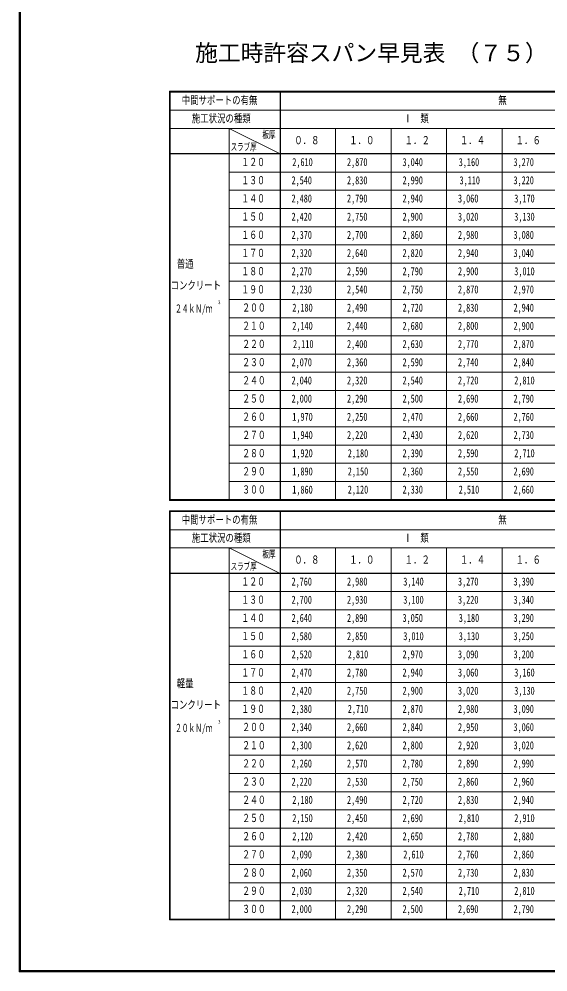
# Model space of a CAD drawing. Units: millimetres, scale not verified. Extents: x -282 to 282, y -197 to 197.
# Drawn here: x -282.5 to -201.1, y -196.9 to -50.3 of the extents above; entities that cross this region are included whole.
import ezdxf
from ezdxf.enums import TextEntityAlignment as Align

# ---------------------------------------------------------------- set-up
doc = ezdxf.new("R2010")
doc.units = ezdxf.units.MM
doc.header["$LTSCALE"] = 0.5
doc.layers.add('0-1_M2-1-0', color=7, linetype='Continuous', lineweight=18)
doc.styles.add('ＭＳ ゴシック', font='')
doc.styles.get('ＭＳ ゴシック').set_extended_font_data('MS Gothic')

msp = doc.modelspace()

# ---------------------------------------------------------------- linework, layer by layer
at = {"layer": '0-1_M2-1-0'}
for p, q in [((-282.424, -196.8357), (-282.424, 196.8255)), ((-282.354, -196.7657), (-282.354, 196.7555)), ((-282.284, -196.6957), (-282.284, 196.6855)), ((-259.2527, -124.2198), (-259.2527, -61.4998)), ((-259.2527, -61.4998), (-122.7527, -61.4998)), ((-242.3127, -61.4998), (-242.3127, -124.2198)), ((-242.2567, -61.4998), (-242.2567, -124.2198)), ((-259.2527, -64.2998), (-122.7527, -64.2998)), ((-259.2527, -67.0998), (-122.7527, -67.0998)), ((-250.1527, -67.0998), (-250.1527, -124.2198)), ((-242.3127, -71.0198), (-250.1527, -67.0998)), ((-233.7727, -67.0998), (-233.7727, -124.2198)), ((-225.2327, -67.0998), (-225.2327, -124.2198)), ((-216.6927, -67.0998), (-216.6927, -124.2198)), ((-208.1527, -67.0998), (-208.1527, -124.2198)), ((-259.2527, -70.9638), (-122.7527, -70.9638)), ((-259.2527, -71.0198), (-122.7527, -71.0198)), ((-250.1527, -73.8198), (-122.7527, -73.8198)), ((-250.1527, -76.6198), (-122.7527, -76.6198)), ((-250.1527, -79.4198), (-122.7527, -79.4198)), ((-250.1527, -82.2198), (-122.7527, -82.2198)), ((-250.1527, -85.0198), (-122.7527, -85.0198)), ((-250.1527, -87.8198), (-122.7527, -87.8198)), ((-250.1527, -90.6198), (-122.7527, -90.6198)), ((-250.1527, -93.4198), (-122.7527, -93.4198)), ((-250.1527, -96.2198), (-122.7527, -96.2198)), ((-250.1527, -99.0198), (-122.7527, -99.0198)), ((-250.1527, -101.8198), (-122.7527, -101.8198)), ((-250.1527, -104.6198), (-122.7527, -104.6198)), ((-250.1527, -107.4198), (-122.7527, -107.4198)), ((-250.1527, -110.2198), (-122.7527, -110.2198)), ((-250.1527, -113.0198), (-122.7527, -113.0198)), ((-250.1527, -115.8198), (-122.7527, -115.8198)), ((-250.1527, -118.6198), (-122.7527, -118.6198)), ((-250.1527, -121.4198), (-122.7527, -121.4198)), ((-122.7527, -124.2198), (-259.2527, -124.2198)), ((-259.3087, -125.9953), (-122.6967, -125.9953)), ((-259.3087, -188.8273), (-259.3087, -125.9953)), ((-259.2527, -126.0513), (-259.2527, -188.7713)), ((-122.7527, -126.0513), (-259.2527, -126.0513)), ((-242.3127, -126.0513), (-242.3127, -188.7713)), ((-242.2567, -126.0513), (-242.2567, -188.7713)), ((-259.2527, -128.8513), (-122.7527, -128.8513)), ((-259.2527, -131.6513), (-122.7527, -131.6513)), ((-250.1527, -131.6513), (-250.1527, -188.7713)), ((-242.3127, -135.5713), (-250.1527, -131.6513)), ((-233.7727, -131.6513), (-233.7727, -188.7713)), ((-225.2327, -131.6513), (-225.2327, -188.7713)), ((-216.6927, -131.6513), (-216.6927, -188.7713)), ((-208.1527, -131.6513), (-208.1527, -188.7713)), ((-259.2527, -135.5153), (-122.7527, -135.5153)), ((-259.2527, -135.5713), (-122.7527, -135.5713)), ((-250.1527, -138.3713), (-122.7527, -138.3713)), ((-250.1527, -141.1713), (-122.7527, -141.1713)), ((-250.1527, -143.9713), (-122.7527, -143.9713)), ((-250.1527, -146.7713), (-122.7527, -146.7713)), ((-250.1527, -149.5713), (-122.7527, -149.5713)), ((-250.1527, -152.3713), (-122.7527, -152.3713)), ((-250.1527, -155.1713), (-122.7527, -155.1713)), ((-250.1527, -157.9713), (-122.7527, -157.9713)), ((-250.1527, -160.7713), (-122.7527, -160.7713)), ((-250.1527, -163.5713), (-122.7527, -163.5713)), ((-250.1527, -166.3713), (-122.7527, -166.3713)), ((-250.1527, -169.1713), (-122.7527, -169.1713)), ((-250.1527, -171.9713), (-122.7527, -171.9713)), ((-250.1527, -174.7713), (-122.7527, -174.7713)), ((-250.1527, -177.5713), (-122.7527, -177.5713)), ((-250.1527, -180.3713), (-122.7527, -180.3713)), ((-250.1527, -183.1713), (-122.7527, -183.1713)), ((-250.1527, -185.9713), (-122.7527, -185.9713)), ((-122.6967, -188.8273), (-259.3087, -188.8273)), ((-259.2527, -188.7713), (-122.7527, -188.7713)), ((282.3921, -196.8357), (-282.424, -196.8357)), ((282.3221, -196.7657), (-282.354, -196.7657)), ((282.2521, -196.6957), (-282.284, -196.6957))]:
    msp.add_line(p, q, dxfattribs=at)
msp.add_lwpolyline([(282.4621, 196.8955), (282.4621, -196.9057), (-282.494, -196.9057), (-282.494, 196.8955)], dxfattribs=at)
for points in [[(-259.3647, -61.3878), (-122.6407, -61.3878), (-122.6407, -124.3318), (-259.3647, -124.3318)], [(-259.3087, -61.4438), (-122.6967, -61.4438), (-122.6967, -124.2758), (-259.3087, -124.2758)], [(-259.3647, -125.9393), (-122.6407, -125.9393), (-122.6407, -188.8833), (-259.3647, -188.8833)]]:
    msp.add_lwpolyline(points, close=True, dxfattribs=at)

# ---------------------------------------------------------------- texts
at = {"layer": '0-1_M2-1-0', "style": 'ＭＳ ゴシック'}
msp.add_text('施工時許容スパン早見表 （７５）', height=2.566, dxfattribs=at).set_placement((-255.3915, -57.5239), align=Align.BOTTOM_LEFT)
for s, height, width, p in [('中間サポートの有無', 1.232, 0.75, (-257.4607, -63.7398)), ('無', 1.232, 0.75, (-208.7407, -63.7398)), ('施工状況の種類', 1.232, 0.75, (-255.9067, -66.5398)), ('Ⅰ\u3000類', 1.232, 0.75, (-223.3147, -66.5398)), ('板厚', 1.1, 0.65, (-245.033, -68.9342)), ('０．８', 1.232, 0.75, (-240.1427, -69.8998)), ('１．０', 1.232, 0.75, (-231.6867, -69.8998)), ('１．２', 1.232, 0.75, (-223.1467, -69.8998)), ('１．４', 1.232, 0.75, (-214.6487, -69.8998)), ('１．６', 1.232, 0.75, (-206.0667, -69.8998)), ('スラブ厚', 1.1, 0.65, (-249.931, -70.8243)), ('１２０', 1.232, 0.7, (-248.2711, -73.2598)), ('2,610', 1.232, 0.75, (-240.4427, -73.2598)), ('2,870', 1.232, 0.75, (-232.0227, -73.2598)), ('3,040', 1.232, 0.75, (-223.4827, -73.2598)), ('3,160', 1.232, 0.75, (-214.8227, -73.2598)), ('3,270', 1.232, 0.75, (-206.4027, -73.2598)), ('１３０', 1.232, 0.7, (-248.2711, -76.0598)), ('2,540', 1.232, 0.75, (-240.5627, -76.0598)), ('2,830', 1.232, 0.75, (-232.0227, -76.0598)), ('2,990', 1.232, 0.75, (-223.4827, -76.0598)), ('3,110', 1.232, 0.75, (-214.7027, -76.0598)), ('3,220', 1.232, 0.75, (-206.4027, -76.0598)), ('１４０', 1.232, 0.7, (-248.2711, -78.8598)), ('2,480', 1.232, 0.75, (-240.5627, -78.8598)), ('2,790', 1.232, 0.75, (-232.0227, -78.8598)), ('2,940', 1.232, 0.75, (-223.4827, -78.8598)), ('3,060', 1.232, 0.75, (-214.9427, -78.8598)), ('3,170', 1.232, 0.75, (-206.2827, -78.8598)), ('１５０', 1.232, 0.7, (-248.2711, -81.6598)), ('2,420', 1.232, 0.75, (-240.5627, -81.6598)), ('2,750', 1.232, 0.75, (-232.0227, -81.6598)), ('2,900', 1.232, 0.75, (-223.4827, -81.6598)), ('3,020', 1.232, 0.75, (-214.9427, -81.6598)), ('3,130', 1.232, 0.75, (-206.2827, -81.6598)), ('１６０', 1.232, 0.7, (-248.2711, -84.4598)), ('2,370', 1.232, 0.75, (-240.5627, -84.4598)), ('2,700', 1.232, 0.75, (-232.0227, -84.4598)), ('2,860', 1.232, 0.75, (-223.4827, -84.4598)), ('2,980', 1.232, 0.75, (-214.9427, -84.4598)), ('3,080', 1.232, 0.75, (-206.4027, -84.4598)), ('１７０', 1.232, 0.7, (-248.2711, -87.2598)), ('2,320', 1.232, 0.75, (-240.5627, -87.2598)), ('2,640', 1.232, 0.75, (-232.0227, -87.2598)), ('2,820', 1.232, 0.75, (-223.4827, -87.2598)), ('2,940', 1.232, 0.75, (-214.9427, -87.2598)), ('3,040', 1.232, 0.75, (-206.4027, -87.2598)), ('普通', 1.232, 0.75, (-258.2244, -88.9177)), ('１８０', 1.232, 0.7, (-248.2711, -90.0598)), ('2,270', 1.232, 0.75, (-240.5627, -90.0598)), ('2,590', 1.232, 0.75, (-232.0227, -90.0598)), ('2,790', 1.232, 0.75, (-223.4827, -90.0598)), ('2,900', 1.232, 0.75, (-214.9427, -90.0598)), ('3,010', 1.232, 0.75, (-206.2827, -90.0598)), ('コンクリート', 1.232, 0.75, (-259.1679, -92.2214)), ('１９０', 1.232, 0.7, (-248.2711, -92.8598)), ('2,230', 1.232, 0.75, (-240.5627, -92.8598)), ('2,540', 1.232, 0.75, (-232.0227, -92.8598)), ('2,750', 1.232, 0.75, (-223.4827, -92.8598)), ('2,870', 1.232, 0.75, (-214.9427, -92.8598)), ('2,970', 1.232, 0.75, (-206.4027, -92.8598)), ('３', 0.5499, 0.75, (-251.9674, -94.3062)), ('２４ｋＮ/ｍ', 1.232, 0.6, (-258.4862, -95.8062)), ('２００', 1.232, 0.7, (-248.1535, -95.6598)), ('2,180', 1.232, 0.75, (-240.4427, -95.6598)), ('2,490', 1.232, 0.75, (-232.0227, -95.6598)), ('2,720', 1.232, 0.75, (-223.4827, -95.6598)), ('2,830', 1.232, 0.75, (-214.9427, -95.6598)), ('2,940', 1.232, 0.75, (-206.4027, -95.6598)), ('２１０', 1.232, 0.7, (-248.1535, -98.4598)), ('2,140', 1.232, 0.75, (-240.4427, -98.4598)), ('2,440', 1.232, 0.75, (-232.0227, -98.4598)), ('2,680', 1.232, 0.75, (-223.4827, -98.4598)), ('2,800', 1.232, 0.75, (-214.9427, -98.4598)), ('2,900', 1.232, 0.75, (-206.4027, -98.4598)), ('２２０', 1.232, 0.7, (-248.1535, -101.2598)), ('2,110', 1.232, 0.75, (-240.3227, -101.2598)), ('2,400', 1.232, 0.75, (-232.0227, -101.2598)), ('2,630', 1.232, 0.75, (-223.4827, -101.2598)), ('2,770', 1.232, 0.75, (-214.9427, -101.2598)), ('2,870', 1.232, 0.75, (-206.4027, -101.2598)), ('２３０', 1.232, 0.7, (-248.1535, -104.0598)), ('2,070', 1.232, 0.75, (-240.5627, -104.0598)), ('2,360', 1.232, 0.75, (-232.0227, -104.0598)), ('2,590', 1.232, 0.75, (-223.4827, -104.0598)), ('2,740', 1.232, 0.75, (-214.9427, -104.0598)), ('2,840', 1.232, 0.75, (-206.4027, -104.0598)), ('２４０', 1.232, 0.7, (-248.1535, -106.8598)), ('2,040', 1.232, 0.75, (-240.5627, -106.8598)), ('2,320', 1.232, 0.75, (-232.0227, -106.8598)), ('2,540', 1.232, 0.75, (-223.4827, -106.8598)), ('2,720', 1.232, 0.75, (-214.9427, -106.8598)), ('2,810', 1.232, 0.75, (-206.2827, -106.8598)), ('２５０', 1.232, 0.7, (-248.1535, -109.6598)), ('2,000', 1.232, 0.75, (-240.5627, -109.6598)), ('2,290', 1.232, 0.75, (-232.0227, -109.6598)), ('2,500', 1.232, 0.75, (-223.4827, -109.6598)), ('2,690', 1.232, 0.75, (-214.9427, -109.6598)), ('2,790', 1.232, 0.75, (-206.4027, -109.6598)), ('２６０', 1.232, 0.7, (-248.1535, -112.4598)), ('1,970', 1.232, 0.75, (-240.4427, -112.4598)), ('2,250', 1.232, 0.75, (-232.0227, -112.4598)), ('2,470', 1.232, 0.75, (-223.4827, -112.4598)), ('2,660', 1.232, 0.75, (-214.9427, -112.4598)), ('2,760', 1.232, 0.75, (-206.4027, -112.4598)), ('２７０', 1.232, 0.7, (-248.1535, -115.2598)), ('1,940', 1.232, 0.75, (-240.4427, -115.2598)), ('2,220', 1.232, 0.75, (-232.0227, -115.2598)), ('2,430', 1.232, 0.75, (-223.4827, -115.2598)), ('2,620', 1.232, 0.75, (-214.9427, -115.2598)), ('2,730', 1.232, 0.75, (-206.4027, -115.2598)), ('２８０', 1.232, 0.7, (-248.1535, -118.0598)), ('1,920', 1.232, 0.75, (-240.4427, -118.0598)), ('2,180', 1.232, 0.75, (-231.9027, -118.0598)), ('2,390', 1.232, 0.75, (-223.4827, -118.0598)), ('2,590', 1.232, 0.75, (-214.9427, -118.0598)), ('2,710', 1.232, 0.75, (-206.2827, -118.0598)), ('２９０', 1.232, 0.7, (-248.1535, -120.8598)), ('1,890', 1.232, 0.75, (-240.4427, -120.8598)), ('2,150', 1.232, 0.75, (-231.9027, -120.8598)), ('2,360', 1.232, 0.75, (-223.4827, -120.8598)), ('2,550', 1.232, 0.75, (-214.9427, -120.8598)), ('2,690', 1.232, 0.75, (-206.4027, -120.8598)), ('３００', 1.232, 0.7, (-248.1535, -123.6598)), ('1,860', 1.232, 0.75, (-240.4427, -123.6598)), ('2,120', 1.232, 0.75, (-231.9027, -123.6598)), ('2,330', 1.232, 0.75, (-223.4827, -123.6598)), ('2,510', 1.232, 0.75, (-214.8227, -123.6598)), ('2,660', 1.232, 0.75, (-206.4027, -123.6598)), ('中間サポートの有無', 1.232, 0.75, (-257.4607, -128.2913)), ('無', 1.232, 0.75, (-208.7407, -128.2913)), ('施工状況の種類', 1.232, 0.75, (-255.9067, -131.0913)), ('Ⅰ\u3000類', 1.232, 0.75, (-223.3147, -131.0913)), ('板厚', 1.1, 0.65, (-245.033, -133.4858)), ('０．８', 1.232, 0.75, (-240.1427, -134.4513)), ('１．０', 1.232, 0.75, (-231.6867, -134.4513)), ('１．２', 1.232, 0.75, (-223.1467, -134.4513)), ('１．４', 1.232, 0.75, (-214.6487, -134.4513)), ('１．６', 1.232, 0.75, (-206.0667, -134.4513)), ('スラブ厚', 1.1, 0.65, (-249.931, -135.3758)), ('１２０', 1.232, 0.7, (-248.2711, -137.8113)), ('2,760', 1.232, 0.75, (-240.5627, -137.8113)), ('2,980', 1.232, 0.75, (-232.0227, -137.8113)), ('3,140', 1.232, 0.75, (-223.3627, -137.8113)), ('3,270', 1.232, 0.75, (-214.9427, -137.8113)), ('3,390', 1.232, 0.75, (-206.4027, -137.8113)), ('１３０', 1.232, 0.7, (-248.2711, -140.6113)), ('2,700', 1.232, 0.75, (-240.5627, -140.6113)), ('2,930', 1.232, 0.75, (-232.0227, -140.6113)), ('3,100', 1.232, 0.75, (-223.3627, -140.6113)), ('3,220', 1.232, 0.75, (-214.9427, -140.6113)), ('3,340', 1.232, 0.75, (-206.4027, -140.6113)), ('１４０', 1.232, 0.7, (-248.2711, -143.4113)), ('2,640', 1.232, 0.75, (-240.5627, -143.4113)), ('2,890', 1.232, 0.75, (-232.0227, -143.4113)), ('3,050', 1.232, 0.75, (-223.4827, -143.4113)), ('3,180', 1.232, 0.75, (-214.8227, -143.4113)), ('3,290', 1.232, 0.75, (-206.4027, -143.4113)), ('１５０', 1.232, 0.7, (-248.2711, -146.2113)), ('2,580', 1.232, 0.75, (-240.5627, -146.2113)), ('2,850', 1.232, 0.75, (-232.0227, -146.2113)), ('3,010', 1.232, 0.75, (-223.3627, -146.2113)), ('3,130', 1.232, 0.75, (-214.8227, -146.2113)), ('3,250', 1.232, 0.75, (-206.4027, -146.2113)), ('１６０', 1.232, 0.7, (-248.2711, -149.0113)), ('2,520', 1.232, 0.75, (-240.5627, -149.0113)), ('2,810', 1.232, 0.75, (-231.9027, -149.0113)), ('2,970', 1.232, 0.75, (-223.4827, -149.0113)), ('3,090', 1.232, 0.75, (-214.9427, -149.0113)), ('3,200', 1.232, 0.75, (-206.4027, -149.0113)), ('１７０', 1.232, 0.7, (-248.2711, -151.8113)), ('2,470', 1.232, 0.75, (-240.5627, -151.8113)), ('2,780', 1.232, 0.75, (-232.0227, -151.8113)), ('2,940', 1.232, 0.75, (-223.4827, -151.8113)), ('3,060', 1.232, 0.75, (-214.9427, -151.8113)), ('3,160', 1.232, 0.75, (-206.2827, -151.8113)), ('軽量', 1.232, 0.75, (-258.2244, -153.4692)), ('１８０', 1.232, 0.7, (-248.2711, -154.6113)), ('2,420', 1.232, 0.75, (-240.5627, -154.6113)), ('2,750', 1.232, 0.75, (-232.0227, -154.6113)), ('2,900', 1.232, 0.75, (-223.4827, -154.6113)), ('3,020', 1.232, 0.75, (-214.9427, -154.6113)), ('3,130', 1.232, 0.75, (-206.2827, -154.6113)), ('コンクリート', 1.232, 0.75, (-259.1679, -156.7729)), ('１９０', 1.232, 0.7, (-248.2711, -157.4113)), ('2,380', 1.232, 0.75, (-240.5627, -157.4113)), ('2,710', 1.232, 0.75, (-231.9027, -157.4113)), ('2,870', 1.232, 0.75, (-223.4827, -157.4113)), ('2,980', 1.232, 0.75, (-214.9427, -157.4113)), ('3,090', 1.232, 0.75, (-206.4027, -157.4113)), ('３', 0.5499, 0.75, (-251.9674, -158.8578)), ('２０ｋＮ/ｍ', 1.232, 0.6, (-258.4862, -160.3578)), ('２００', 1.232, 0.7, (-248.1535, -160.2113)), ('2,340', 1.232, 0.75, (-240.5627, -160.2113)), ('2,660', 1.232, 0.75, (-232.0227, -160.2113)), ('2,840', 1.232, 0.75, (-223.4827, -160.2113)), ('2,950', 1.232, 0.75, (-214.9427, -160.2113)), ('3,060', 1.232, 0.75, (-206.4027, -160.2113)), ('２１０', 1.232, 0.7, (-248.1535, -163.0113)), ('2,300', 1.232, 0.75, (-240.5627, -163.0113)), ('2,620', 1.232, 0.75, (-232.0227, -163.0113)), ('2,800', 1.232, 0.75, (-223.4827, -163.0113)), ('2,920', 1.232, 0.75, (-214.9427, -163.0113)), ('3,020', 1.232, 0.75, (-206.4027, -163.0113)), ('２２０', 1.232, 0.7, (-248.1535, -165.8113)), ('2,260', 1.232, 0.75, (-240.5627, -165.8113)), ('2,570', 1.232, 0.75, (-232.0227, -165.8113)), ('2,780', 1.232, 0.75, (-223.4827, -165.8113)), ('2,890', 1.232, 0.75, (-214.9427, -165.8113)), ('2,990', 1.232, 0.75, (-206.4027, -165.8113)), ('２３０', 1.232, 0.7, (-248.1535, -168.6113)), ('2,220', 1.232, 0.75, (-240.5627, -168.6113)), ('2,530', 1.232, 0.75, (-232.0227, -168.6113)), ('2,750', 1.232, 0.75, (-223.4827, -168.6113)), ('2,860', 1.232, 0.75, (-214.9427, -168.6113)), ('2,960', 1.232, 0.75, (-206.4027, -168.6113)), ('２４０', 1.232, 0.7, (-248.1535, -171.4113)), ('2,180', 1.232, 0.75, (-240.4427, -171.4113)), ('2,490', 1.232, 0.75, (-232.0227, -171.4113)), ('2,720', 1.232, 0.75, (-223.4827, -171.4113)), ('2,830', 1.232, 0.75, (-214.9427, -171.4113)), ('2,940', 1.232, 0.75, (-206.4027, -171.4113)), ('２５０', 1.232, 0.7, (-248.1535, -174.2113)), ('2,150', 1.232, 0.75, (-240.4427, -174.2113)), ('2,450', 1.232, 0.75, (-232.0227, -174.2113)), ('2,690', 1.232, 0.75, (-223.4827, -174.2113)), ('2,810', 1.232, 0.75, (-214.8227, -174.2113)), ('2,910', 1.232, 0.75, (-206.2827, -174.2113)), ('２６０', 1.232, 0.7, (-248.1535, -177.0113)), ('2,120', 1.232, 0.75, (-240.4427, -177.0113)), ('2,420', 1.232, 0.75, (-232.0227, -177.0113)), ('2,650', 1.232, 0.75, (-223.4827, -177.0113)), ('2,780', 1.232, 0.75, (-214.9427, -177.0113)), ('2,880', 1.232, 0.75, (-206.4027, -177.0113)), ('２７０', 1.232, 0.7, (-248.1535, -179.8113)), ('2,090', 1.232, 0.75, (-240.5627, -179.8113)), ('2,380', 1.232, 0.75, (-232.0227, -179.8113)), ('2,610', 1.232, 0.75, (-223.3627, -179.8113)), ('2,760', 1.232, 0.75, (-214.9427, -179.8113)), ('2,860', 1.232, 0.75, (-206.4027, -179.8113)), ('２８０', 1.232, 0.7, (-248.1535, -182.6113)), ('2,060', 1.232, 0.75, (-240.5627, -182.6113)), ('2,350', 1.232, 0.75, (-232.0227, -182.6113)), ('2,570', 1.232, 0.75, (-223.4827, -182.6113)), ('2,730', 1.232, 0.75, (-214.9427, -182.6113)), ('2,830', 1.232, 0.75, (-206.4027, -182.6113)), ('２９０', 1.232, 0.7, (-248.1535, -185.4113)), ('2,030', 1.232, 0.75, (-240.5627, -185.4113)), ('2,320', 1.232, 0.75, (-232.0227, -185.4113)), ('2,540', 1.232, 0.75, (-223.4827, -185.4113)), ('2,710', 1.232, 0.75, (-214.8227, -185.4113)), ('2,810', 1.232, 0.75, (-206.2827, -185.4113)), ('３００', 1.232, 0.7, (-248.1535, -188.2113)), ('2,000', 1.232, 0.75, (-240.5627, -188.2113)), ('2,290', 1.232, 0.75, (-232.0227, -188.2113)), ('2,500', 1.232, 0.75, (-223.4827, -188.2113)), ('2,690', 1.232, 0.75, (-214.9427, -188.2113)), ('2,790', 1.232, 0.75, (-206.4027, -188.2113))]:
    msp.add_text(s, height=height, dxfattribs=dict(at, width=width)).set_placement(p, align=Align.BOTTOM_LEFT)

doc.saveas('drawing.dxf')
